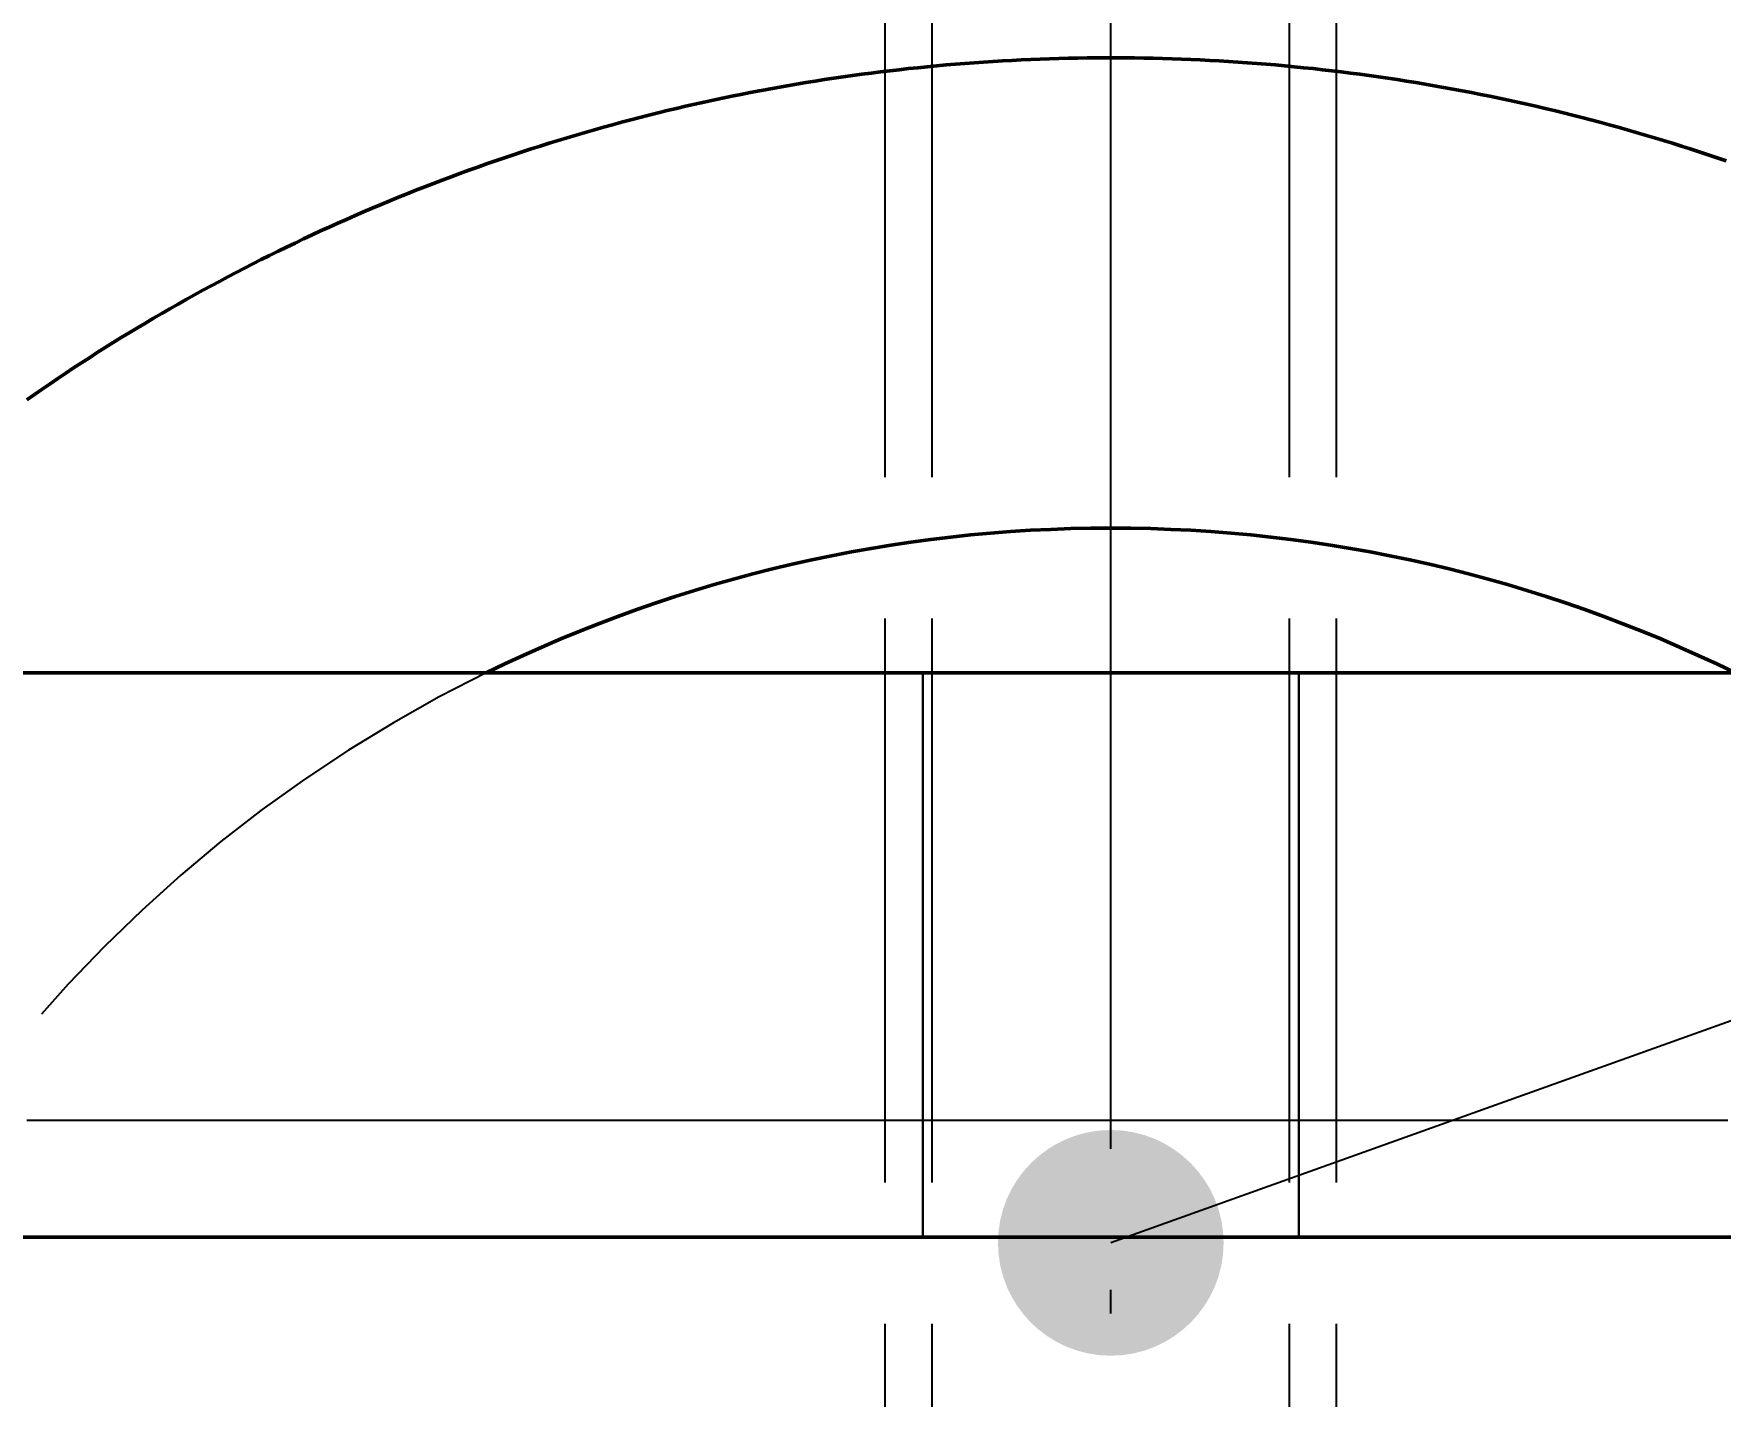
# Model space of a CAD drawing. Header units: millimetres. Extents: x 0 to 594, y 0 to 420.
# Drawn here: x 81.57 to 90.54, y 338.93 to 346.18 of the extents above; entities that cross this region are included whole.
import ezdxf

# ---------------------------------------------------------------- set-up
doc = ezdxf.new("R2010")
doc.units = ezdxf.units.MM
doc.linetypes.add('ISO02-TRAZOS', pattern=[3.75, 3, -0.75])
doc.linetypes.add('ISO04-TRAZO-PUNTO', pattern=[7.625, 6, -0.75, 0.125, -0.75])
for name, color, linetype, lineweight in [('01-VISIBLE', 7, 'CONTINUOUS', 50), ('02-OCULTA', 4, 'ISO02-TRAZOS', 25), ('03-EJE', 1, 'ISO04-TRAZO-PUNTO', 25), ('04-COTA', 3, 'CONTINUOUS', 25), ('08-FINA', 5, 'CONTINUOUS', 25)]:
    doc.layers.add(name, color=color, linetype=linetype, lineweight=lineweight)
doc.styles.add('ISO3098', font='isocpeur.ttf')
doc.dimstyles.new('FLAMA-ISO', dxfattribs={"dimtxt": 3.5, "dimasz": 3, "dimexe": 2, "dimexo": 1, "dimgap": 1, "dimtad": 1, "dimdec": 1, "dimtxsty": 'ISO3098', "dimcen": 2.5, "dimclrd": 3, "dimclre": 3, "dimclrt": 3, "dimazin": 3, "dimtfac": 1, "dimtmove": 0, "dimatfit": 3, "dimlwd": 25, "dimlwe": 25})

msp = doc.modelspace()

# ---------------------------------------------------------------- hatches: boundary and pattern name
at = {"layer": '08-FINA'}
h = msp.add_hatch(color=7, dxfattribs=at)
h.dxf.hatch_style = 1
edge = h.paths.add_edge_path()
edge.add_arc((87.3, 339.75), 0.6, 0, 360)

# ---------------------------------------------------------------- linework, layer by layer
at = {"layer": '01-VISIBLE'}
for p, q in [((76.45, 342.78), (98.15, 342.78)), ((76.45, 339.78), (98.15, 339.78))]:
    msp.add_line(p, q, dxfattribs=at)
msp.add_lwpolyline([(81.5352, 344.2322), (81.5763, 344.2609), (81.6176, 344.2893), (81.659, 344.3176), (81.7005, 344.3456), (81.7422, 344.3734), (81.7841, 344.401), (81.826, 344.4284), (81.8681, 344.4556), (81.9104, 344.4826), (81.9527, 344.5094), (81.9952, 344.5359), (82.0379, 344.5623), (82.0806, 344.5884), (82.1235, 344.6143), (82.1666, 344.64), (82.2097, 344.6655), (82.253, 344.6908), (82.2964, 344.7159), (82.3399, 344.7407), (82.3836, 344.7653), (82.4273, 344.7898), (82.4712, 344.8139), (82.5153, 344.8379), (82.5594, 344.8617), (82.6036, 344.8852), (82.648, 344.9085), (82.6925, 344.9316), (82.7371, 344.9545), (82.7818, 344.9771), (82.8266, 344.9995), (82.8716, 345.0217), (82.9166, 345.0437), (82.9618, 345.0654), (83.007, 345.087), (83.0524, 345.1083), (83.0979, 345.1293), (83.1435, 345.1502), (83.1891, 345.1708), (83.2349, 345.1912), (83.2808, 345.2113), (83.3268, 345.2313), (83.3729, 345.251), (83.4191, 345.2704), (83.4654, 345.2897), (83.5117, 345.3087), (83.5582, 345.3275), (83.6048, 345.346), (83.6514, 345.3643), (83.6982, 345.3824), (83.745, 345.4002), (83.7919, 345.4178), (83.8389, 345.4352), (83.886, 345.4524), (83.9332, 345.4693), (83.9805, 345.4859), (84.0278, 345.5024), (84.0752, 345.5186), (84.1228, 345.5345), (84.1703, 345.5503), (84.218, 345.5658), (84.2658, 345.581), (84.3136, 345.596), (84.3615, 345.6108), (84.4094, 345.6253), (84.4575, 345.6396), (84.5056, 345.6537), (84.5538, 345.6675), (84.602, 345.6811), (84.6503, 345.6944), (84.6987, 345.7075), (84.7471, 345.7204), (84.7956, 345.733), (84.8442, 345.7453), (84.8928, 345.7575), (84.9415, 345.7693), (84.9903, 345.781), (85.0391, 345.7924), (85.0879, 345.8035), (85.1369, 345.8144), (85.1858, 345.8251), (85.2349, 345.8355), (85.2839, 345.8457), (85.3331, 345.8556), (85.3822, 345.8653), (85.4315, 345.8748), (85.4807, 345.884), (85.53, 345.8929), (85.5794, 345.9016), (85.6288, 345.9101), (85.6782, 345.9183), (85.7277, 345.9263), (85.7772, 345.934), (85.8268, 345.9414), (85.8764, 345.9487), (85.926, 345.9556), (85.9757, 345.9624), (86.0254, 345.9688), (86.0751, 345.9751), (86.1249, 345.9811), (86.1747, 345.9868), (86.2245, 345.9923), (86.2743, 345.9975), (86.3242, 346.0025), (86.3741, 346.0073), (86.424, 346.0118), (86.474, 346.016), (86.5239, 346.02), (86.5739, 346.0237), (86.6239, 346.0272), (86.6739, 346.0305), (86.7239, 346.0335), (86.774, 346.0362), (86.824, 346.0387), (86.8741, 346.041), (86.9242, 346.043), (86.9743, 346.0447), (87.0244, 346.0462), (87.0745, 346.0475), (87.1246, 346.0485), (87.1747, 346.0492), (87.2248, 346.0497), (87.2749, 346.05), (87.3251, 346.05), (87.3752, 346.0497), (87.4253, 346.0492), (87.4754, 346.0485), (87.5255, 346.0475), (87.5756, 346.0462), (87.6257, 346.0447), (87.6758, 346.043), (87.7259, 346.041), (87.776, 346.0387), (87.826, 346.0362), (87.8761, 346.0335), (87.9261, 346.0305), (87.9761, 346.0272), (88.0261, 346.0237), (88.0761, 346.02), (88.126, 346.016), (88.176, 346.0118), (88.2259, 346.0073), (88.2758, 346.0025), (88.3257, 345.9975), (88.3755, 345.9923), (88.4253, 345.9868), (88.4751, 345.9811), (88.5249, 345.9751), (88.5746, 345.9688), (88.6243, 345.9624), (88.674, 345.9556), (88.7236, 345.9487), (88.7732, 345.9414), (88.8228, 345.934), (88.8723, 345.9263), (88.9218, 345.9183), (88.9712, 345.9101), (89.0206, 345.9016), (89.07, 345.8929), (89.1193, 345.884), (89.1685, 345.8748), (89.2178, 345.8653), (89.2669, 345.8556), (89.3161, 345.8457), (89.3651, 345.8355), (89.4142, 345.8251), (89.4631, 345.8144), (89.5121, 345.8035), (89.5609, 345.7924), (89.6097, 345.781), (89.6585, 345.7693), (89.7072, 345.7575), (89.7558, 345.7453), (89.8044, 345.733), (89.8529, 345.7204), (89.9013, 345.7075), (89.9497, 345.6944), (89.998, 345.6811), (90.0463, 345.6675), (90.0944, 345.6537), (90.1425, 345.6396), (90.1906, 345.6253), (90.2385, 345.6108), (90.2864, 345.596), (90.3343, 345.581), (90.382, 345.5658), (90.4297, 345.5503), (90.4772, 345.5345), (90.5248, 345.5186), (90.5722, 345.5024)], dxfattribs=at)
msp.add_arc((87.3, 336), 7.55, 63.89813, 116.10187, dxfattribs=at)
at = {"layer": '02-OCULTA'}
for p, q in [((86.1, 276.32), (86.1, 349.7466)), ((86.35, 276.32), (86.35, 349.7466)), ((88.25, 276.32), (88.25, 349.7466)), ((88.5, 276.32), (88.5, 349.7466)), ((76.45, 342.78), (86.3, 342.78)), ((86.3, 342.78), (88.3, 342.78)), ((86.3, 342.78), (86.3, 339.78)), ((86.3, 339.78), (86.3, 342.78)), ((88.3, 342.78), (98.15, 342.78)), ((88.3, 342.78), (88.3, 339.78)), ((88.3, 339.78), (88.3, 342.78)), ((76.45, 339.78), (86.3, 339.78)), ((86.3, 339.78), (88.3, 339.78)), ((88.3, 339.78), (98.15, 339.78))]:
    msp.add_line(p, q, dxfattribs=at)
for points in [[(90.582, 340.4), (90.502, 340.4), (90.4219, 340.4), (90.3419, 340.4), (90.2618, 340.4), (90.1818, 340.4), (90.1017, 340.4), (90.0217, 340.4), (89.9416, 340.4), (89.8616, 340.4), (89.7815, 340.4), (89.7015, 340.4), (89.6214, 340.4), (89.5414, 340.4), (89.4613, 340.4), (89.3813, 340.4), (89.3012, 340.4), (89.2212, 340.4), (89.1411, 340.4), (89.0611, 340.4), (88.981, 340.4), (88.901, 340.4), (88.8209, 340.4), (88.7409, 340.4), (88.6608, 340.4), (88.5808, 340.4), (88.5007, 340.4), (88.4207, 340.4), (88.3406, 340.4), (88.2606, 340.4), (88.1805, 340.4), (88.1005, 340.4), (88.0204, 340.4), (87.9404, 340.4), (87.8603, 340.4), (87.7803, 340.4), (87.7002, 340.4), (87.6202, 340.4), (87.5401, 340.4), (87.4601, 340.4), (87.38, 340.4), (87.3, 340.4), (87.2199, 340.4), (87.1399, 340.4), (87.0598, 340.4), (86.9798, 340.4), (86.8997, 340.4), (86.8197, 340.4), (86.7396, 340.4), (86.6596, 340.4), (86.5795, 340.4), (86.4995, 340.4), (86.4194, 340.4), (86.3394, 340.4), (86.2593, 340.4), (86.1793, 340.4), (86.0992, 340.4), (86.0192, 340.4), (85.9391, 340.4), (85.8591, 340.4), (85.779, 340.4), (85.699, 340.4), (85.6189, 340.4), (85.5389, 340.4), (85.4588, 340.4), (85.3788, 340.4), (85.2987, 340.4), (85.2187, 340.4), (85.1386, 340.4), (85.0586, 340.4), (84.9785, 340.4), (84.8985, 340.4), (84.8184, 340.4), (84.7384, 340.4), (84.6583, 340.4), (84.5783, 340.4), (84.4982, 340.4), (84.4182, 340.4), (84.3381, 340.4), (84.2581, 340.4), (84.178, 340.4), (84.098, 340.4), (84.0179, 340.4), (83.9379, 340.4), (83.8578, 340.4), (83.7778, 340.4), (83.6977, 340.4), (83.6177, 340.4), (83.5376, 340.4), (83.4576, 340.4), (83.3775, 340.4), (83.2975, 340.4), (83.2174, 340.4), (83.1374, 340.4), (83.0573, 340.4), (82.9773, 340.4), (82.8972, 340.4), (82.8172, 340.4), (82.7371, 340.4), (82.6571, 340.4), (82.577, 340.4), (82.497, 340.4), (82.4169, 340.4), (82.3369, 340.4), (82.2569, 340.4), (82.1768, 340.4), (82.0968, 340.4), (82.0167, 340.4), (81.9367, 340.4), (81.8566, 340.4), (81.7765, 340.4), (81.6965, 340.4), (81.6164, 340.4), (81.5364, 340.4)], [(90.555, 340.4), (90.5007, 340.4), (90.4465, 340.4), (90.3922, 340.4), (90.338, 340.4), (90.2837, 340.4), (90.2295, 340.4), (90.1752, 340.4), (90.121, 340.4), (90.0667, 340.4), (90.0125, 340.4), (89.9582, 340.4), (89.904, 340.4), (89.8498, 340.4), (89.7955, 340.4), (89.7412, 340.4), (89.687, 340.4), (89.6327, 340.4), (89.5785, 340.4), (89.5242, 340.4), (89.47, 340.4), (89.4158, 340.4), (89.3615, 340.4), (89.3072, 340.4), (89.253, 340.4), (89.1987, 340.4), (89.1445, 340.4), (89.0902, 340.4), (89.036, 340.4), (88.9817, 340.4), (88.9275, 340.4), (88.8732, 340.4), (88.819, 340.4), (88.7647, 340.4), (88.7105, 340.4), (88.6562, 340.4), (88.602, 340.4), (88.5477, 340.4), (88.4935, 340.4), (88.4393, 340.4), (88.385, 340.4), (88.3307, 340.4), (88.2765, 340.4), (88.2223, 340.4), (88.168, 340.4), (88.1137, 340.4), (88.0595, 340.4), (88.0052, 340.4), (87.951, 340.4), (87.8967, 340.4), (87.8425, 340.4), (87.7882, 340.4), (87.734, 340.4), (87.6797, 340.4), (87.6255, 340.4), (87.5712, 340.4), (87.517, 340.4), (87.4627, 340.4), (87.4085, 340.4), (87.3542, 340.4), (87.3, 340.4), (87.2458, 340.4), (87.1915, 340.4), (87.1372, 340.4), (87.083, 340.4), (87.0288, 340.4), (86.9745, 340.4), (86.9202, 340.4), (86.866, 340.4), (86.8117, 340.4), (86.7575, 340.4), (86.7032, 340.4), (86.649, 340.4), (86.5947, 340.4), (86.5405, 340.4), (86.4862, 340.4), (86.432, 340.4), (86.3777, 340.4), (86.3235, 340.4), (86.2692, 340.4), (86.215, 340.4), (86.1607, 340.4), (86.1065, 340.4), (86.0523, 340.4), (85.998, 340.4), (85.9437, 340.4), (85.8895, 340.4), (85.8353, 340.4), (85.781, 340.4), (85.7267, 340.4), (85.6725, 340.4), (85.6182, 340.4), (85.564, 340.4), (85.5097, 340.4), (85.4555, 340.4), (85.4012, 340.4), (85.347, 340.4), (85.2927, 340.4), (85.2385, 340.4), (85.1842, 340.4), (85.13, 340.4), (85.0757, 340.4), (85.0215, 340.4), (84.9672, 340.4), (84.913, 340.4), (84.8587, 340.4), (84.8045, 340.4), (84.7502, 340.4), (84.696, 340.4), (84.6417, 340.4), (84.5875, 340.4), (84.5332, 340.4), (84.479, 340.4), (84.4247, 340.4), (84.3705, 340.4), (84.3162, 340.4), (84.262, 340.4), (84.2077, 340.4), (84.1535, 340.4), (84.0992, 340.4), (84.045, 340.4), (83.9907, 340.4), (83.9365, 340.4), (83.8822, 340.4), (83.828, 340.4), (83.7737, 340.4), (83.7195, 340.4), (83.6652, 340.4), (83.611, 340.4), (83.5567, 340.4), (83.5025, 340.4), (83.4482, 340.4), (83.394, 340.4), (83.3397, 340.4), (83.2855, 340.4), (83.2312, 340.4), (83.177, 340.4), (83.1227, 340.4), (83.0685, 340.4), (83.0142, 340.4), (82.96, 340.4), (82.9057, 340.4), (82.8515, 340.4), (82.7972, 340.4), (82.743, 340.4), (82.6887, 340.4), (82.6345, 340.4), (82.5802, 340.4), (82.526, 340.4), (82.4717, 340.4), (82.4175, 340.4), (82.3632, 340.4), (82.309, 340.4), (82.2547, 340.4), (82.2005, 340.4), (82.1462, 340.4), (82.092, 340.4), (82.0377, 340.4), (81.9835, 340.4), (81.9292, 340.4), (81.875, 340.4), (81.8207, 340.4), (81.7665, 340.4), (81.7122, 340.4), (81.658, 340.4), (81.6037, 340.4), (81.5495, 340.4)], [(90.5625, 340.4), (90.4972, 340.4), (90.432, 340.4), (90.3667, 340.4), (90.3015, 340.4), (90.2362, 340.4), (90.171, 340.4), (90.1057, 340.4), (90.0405, 340.4), (89.9752, 340.4), (89.91, 340.4), (89.8447, 340.4), (89.7795, 340.4), (89.7142, 340.4), (89.649, 340.4), (89.5837, 340.4), (89.5185, 340.4), (89.4532, 340.4), (89.388, 340.4), (89.3227, 340.4), (89.2575, 340.4), (89.1922, 340.4), (89.127, 340.4), (89.0617, 340.4), (88.9965, 340.4), (88.9312, 340.4), (88.866, 340.4), (88.8007, 340.4), (88.7355, 340.4), (88.6702, 340.4), (88.605, 340.4), (88.5397, 340.4), (88.4745, 340.4), (88.4092, 340.4), (88.344, 340.4), (88.2787, 340.4), (88.2135, 340.4), (88.1482, 340.4), (88.083, 340.4), (88.0177, 340.4), (87.9525, 340.4), (87.8872, 340.4), (87.822, 340.4), (87.7567, 340.4), (87.6915, 340.4), (87.6262, 340.4), (87.561, 340.4), (87.4957, 340.4), (87.4305, 340.4), (87.3652, 340.4), (87.3, 340.4), (87.2347, 340.4), (87.1695, 340.4), (87.1042, 340.4), (87.039, 340.4), (86.9737, 340.4), (86.9085, 340.4), (86.8432, 340.4), (86.778, 340.4), (86.7127, 340.4), (86.6475, 340.4), (86.5822, 340.4), (86.517, 340.4), (86.4517, 340.4), (86.3865, 340.4), (86.3212, 340.4), (86.256, 340.4), (86.1907, 340.4), (86.1255, 340.4), (86.0602, 340.4), (85.995, 340.4), (85.9297, 340.4), (85.8645, 340.4), (85.7992, 340.4), (85.734, 340.4), (85.6687, 340.4), (85.6035, 340.4), (85.5382, 340.4), (85.473, 340.4), (85.4077, 340.4), (85.3425, 340.4), (85.2772, 340.4), (85.212, 340.4), (85.1467, 340.4), (85.0815, 340.4), (85.0162, 340.4), (84.951, 340.4), (84.8857, 340.4), (84.8205, 340.4), (84.7552, 340.4), (84.69, 340.4), (84.6247, 340.4), (84.5595, 340.4), (84.4942, 340.4), (84.429, 340.4), (84.3637, 340.4), (84.2985, 340.4), (84.2332, 340.4), (84.168, 340.4), (84.1027, 340.4), (84.0375, 340.4), (83.9722, 340.4), (83.907, 340.4), (83.8417, 340.4), (83.7765, 340.4), (83.7112, 340.4), (83.646, 340.4), (83.5807, 340.4), (83.5155, 340.4), (83.4502, 340.4), (83.385, 340.4), (83.3197, 340.4), (83.2545, 340.4), (83.1892, 340.4), (83.124, 340.4), (83.0587, 340.4), (82.9935, 340.4), (82.9282, 340.4), (82.863, 340.4), (82.7977, 340.4), (82.7325, 340.4), (82.6672, 340.4), (82.602, 340.4), (82.5367, 340.4), (82.4715, 340.4), (82.4062, 340.4), (82.341, 340.4), (82.2757, 340.4), (82.2105, 340.4), (82.1452, 340.4), (82.08, 340.4), (82.0147, 340.4), (81.9495, 340.4), (81.8842, 340.4), (81.819, 340.4), (81.7537, 340.4), (81.6885, 340.4), (81.6232, 340.4), (81.558, 340.4)], [(90.5625, 340.4), (90.4972, 340.4), (90.432, 340.4), (90.3667, 340.4), (90.3015, 340.4), (90.2362, 340.4), (90.171, 340.4), (90.1057, 340.4), (90.0405, 340.4), (89.9752, 340.4), (89.91, 340.4), (89.8447, 340.4), (89.7795, 340.4), (89.7142, 340.4), (89.649, 340.4), (89.5837, 340.4), (89.5185, 340.4), (89.4532, 340.4), (89.388, 340.4), (89.3227, 340.4), (89.2575, 340.4), (89.1922, 340.4), (89.127, 340.4), (89.0617, 340.4), (88.9965, 340.4), (88.9312, 340.4), (88.866, 340.4), (88.8007, 340.4), (88.7355, 340.4), (88.6702, 340.4), (88.605, 340.4), (88.5397, 340.4), (88.4745, 340.4), (88.4092, 340.4), (88.344, 340.4), (88.2787, 340.4), (88.2135, 340.4), (88.1482, 340.4), (88.083, 340.4), (88.0177, 340.4), (87.9525, 340.4), (87.8872, 340.4), (87.822, 340.4), (87.7567, 340.4), (87.6915, 340.4), (87.6262, 340.4), (87.561, 340.4), (87.4957, 340.4), (87.4305, 340.4), (87.3652, 340.4), (87.3, 340.4), (87.2347, 340.4), (87.1695, 340.4), (87.1042, 340.4), (87.039, 340.4), (86.9737, 340.4), (86.9085, 340.4), (86.8432, 340.4), (86.778, 340.4), (86.7127, 340.4), (86.6475, 340.4), (86.5822, 340.4), (86.517, 340.4), (86.4517, 340.4), (86.3865, 340.4), (86.3212, 340.4), (86.256, 340.4), (86.1907, 340.4), (86.1255, 340.4), (86.0602, 340.4), (85.995, 340.4), (85.9297, 340.4), (85.8645, 340.4), (85.7992, 340.4), (85.734, 340.4), (85.6687, 340.4), (85.6035, 340.4), (85.5382, 340.4), (85.473, 340.4), (85.4077, 340.4), (85.3425, 340.4), (85.2772, 340.4), (85.212, 340.4), (85.1467, 340.4), (85.0815, 340.4), (85.0162, 340.4), (84.951, 340.4), (84.8857, 340.4), (84.8205, 340.4), (84.7552, 340.4), (84.69, 340.4), (84.6247, 340.4), (84.5595, 340.4), (84.4942, 340.4), (84.429, 340.4), (84.3637, 340.4), (84.2985, 340.4), (84.2332, 340.4), (84.168, 340.4), (84.1027, 340.4), (84.0375, 340.4), (83.9722, 340.4), (83.907, 340.4), (83.8417, 340.4), (83.7765, 340.4), (83.7112, 340.4), (83.646, 340.4), (83.5807, 340.4), (83.5155, 340.4), (83.4502, 340.4), (83.385, 340.4), (83.3197, 340.4), (83.2545, 340.4), (83.1892, 340.4), (83.124, 340.4), (83.0587, 340.4), (82.9935, 340.4), (82.9282, 340.4), (82.863, 340.4), (82.7977, 340.4), (82.7325, 340.4), (82.6672, 340.4), (82.602, 340.4), (82.5367, 340.4), (82.4715, 340.4), (82.4062, 340.4), (82.341, 340.4), (82.2757, 340.4), (82.2105, 340.4), (82.1452, 340.4), (82.08, 340.4), (82.0147, 340.4), (81.9495, 340.4), (81.8842, 340.4), (81.819, 340.4), (81.7537, 340.4), (81.6885, 340.4), (81.6232, 340.4), (81.558, 340.4)]]:
    msp.add_lwpolyline(points, dxfattribs=at)
msp.add_arc((87.3, 336), 7.55, 116.10187, 149.95618, dxfattribs=at)
at = {"layer": '03-EJE'}
msp.add_line((87.3, 264), (87.3, 356.3666), dxfattribs=at)
at = {"layer": '08-FINA'}
msp.add_line((126.834, 353.9019), (87.3, 339.75), dxfattribs=at)

# ---------------------------------------------------------------- dimensions: what is measured, and where the dimension line sits
at = {"layer": '04-COTA'}
msp.add_linear_dim(base=(53, 269), p1=(71.3, 269), p2=(84.3, 351.3666), angle=90, dimstyle='FLAMA-ISO', override={"dimlfac": 10}, dxfattribs=at).render()

doc.saveas('drawing.dxf')
